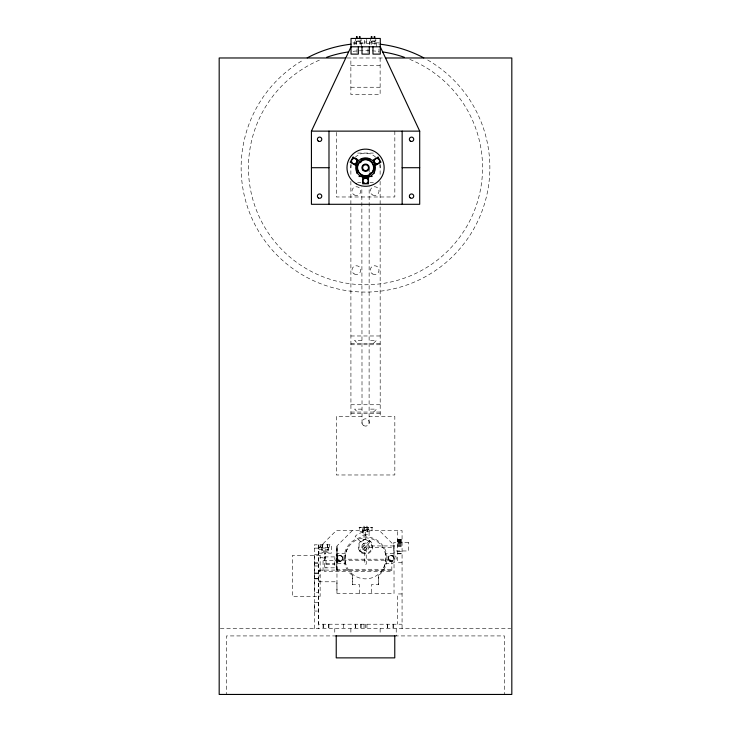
<?xml version="1.0" encoding="UTF-8"?>
<svg xmlns="http://www.w3.org/2000/svg" width="731" height="731" viewBox="0 0 731 731"><rect width="100%" height="100%" fill="white"/><g stroke="black" fill="none" stroke-linecap="round" stroke-linejoin="round"><path stroke-width="0.55" stroke-dasharray="3.65 2.74" d="M314.284 628.605L314.284 544.823L331.417 544.823L331.417 553.166L327.488 553.166L327.488 549.219M402.068 628.605L402.068 530.578L336.233 530.578L318.67 548.131L318.67 624.219L402.068 624.219M352.324 530.578L336.982 545.938L336.964 555.45L342.812 555.45L342.812 561.298L336.964 561.298M318.67 570.079L336.945 570.089L336.982 545.938L336.964 593.49L394.027 593.49L394.027 545.207L379.389 530.578M359.643 593.49L359.643 584.718L352.324 584.718L352.324 575.151L351.191 574.438A21.51 21.51 0 0 1 349.994 543.462A21.51 21.51 0 0 1 380.988 543.462A21.51 21.51 0 0 1 379.791 574.438L378.658 575.151L378.658 584.718L371.348 584.718L371.348 593.49M378.658 584.718L378.658 575.151M336.945 570.089L336.982 545.938M345.873 564.277C344.539 559.06 344.922 553.486 347.453 548.679M345.014 558.996L345.078 558.383M369.1 423.386L369.155 186.898M383.537 568.078L385.429 563.08L385.968 557.753L385.109 552.481M345.553 553.678L340.39 553.285A5.117 5.117 0 0 0 334.771 558.548A5.117 5.117 0 0 0 340.719 563.437L345.745 563.464M373.55 343.296L376.474 340.363L369.155 340.363M373.614 412.065L376.538 409.132L369.228 409.132M359.433 527.225L359.012 527.654L372.435 527.654L359.433 527.225L359.433 531.62L372.015 531.62L372.015 527.225M361.9 547.181L365.984 543.096M365.007 550.279L369.027 545.755L369.146 546.706A3.655 3.655 0 0 1 363.654 549.849A3.655 3.655 0 0 1 363.672 543.508L366.45 543.16M362.868 544.147L363.672 543.508A3.655 3.655 0 0 1 369.146 546.706M318.67 571.222L320.132 571.222M356.362 41.667L360.173 41.667M371.147 41.667L374.948 41.667M364.559 42.032L366.752 42.032M352.954 42.846L364.559 42.846M379.334 42.846L366.752 42.846L366.752 38.451M346.713 57.977L384.287 57.977M350.871 65.297L380.129 65.297M350.871 87.245L380.129 87.245M357.623 153.081L373.377 153.081M357.623 182.348L360.995 182.348M370.005 182.348L373.377 182.348M350.871 335.977L380.129 335.977M361.845 340.363L354.526 340.363L357.45 343.296M350.871 343.296L380.129 343.296M350.871 344.758L380.129 344.758M350.871 404.746L380.202 404.746M361.909 409.132L354.59 409.132L357.523 412.065M350.935 412.065L380.202 412.065M350.935 413.527L380.202 413.527M361.909 416.451L336.306 416.451L336.306 474.976L394.831 474.976L394.831 416.451L369.228 416.451M363.819 530.45L367.62 530.45M363.819 534.69L367.62 534.69L367.62 529.719M397.682 539.515L402.068 539.515M397.682 539.716L402.068 539.716M397.682 539.99L402.068 539.99M397.682 540.337L402.068 540.337M397.682 540.757L402.068 540.757M397.682 541.232L402.068 541.232M397.682 541.781L402.068 541.781M397.682 541.991L402.068 541.991M397.682 543.014L402.068 543.014M397.682 543.7L402.068 543.7M397.682 544.412L402.068 544.412M397.682 545.152L402.068 545.152M393.835 545.938L366.048 545.938L366.048 547.4L393.835 547.4M397.682 545.911L402.068 545.911M397.682 546.669L402.068 546.669M318.89 547.318L331.417 547.318M314.284 548.131L318.67 548.131M321.814 548.049L328.402 548.049M318.67 549.219L331.417 549.219M397.682 551.357L402.068 551.357M321.814 552.289L323.65 552.289L323.65 549.219M328.402 552.289L326.574 552.289L326.574 549.219M318.67 553.166L322.727 553.166L322.727 549.219M397.682 553.632L402.068 553.632M324.527 553.879L325.697 553.879M397.682 553.824L402.068 553.824M318.67 554.427L314.284 554.427L314.284 592.713L318.67 592.713M394.027 555.45L388.17 555.45L388.17 561.298L394.027 561.298L394.027 545.207M324.527 556.912L336.233 556.912L336.233 570.299L391.825 570.299M324.527 557.159L325.697 557.159M320.132 557.625L323.056 557.625L323.056 570.801L318.67 570.838L320.132 570.865M324.527 557.89L325.697 557.89M324.527 559.06L325.697 559.06L325.697 549.593L324.527 549.593L324.527 571.541L391.825 571.541L391.825 559.197L336.233 559.197M336.233 560.229L391.825 560.229M323.056 560.567L334.761 560.631L334.761 567.823L323.056 567.886M314.284 562.769L318.67 562.769M402.068 562.751L397.682 562.751L397.682 530.578M314.284 563.5L318.67 563.5M385.283 563.455L390.592 563.473A5.117 5.117 0 0 0 396.22 558.219A5.117 5.117 0 0 0 390.272 553.321L385.246 553.294M325.989 563.738L334.761 563.738M325.989 564.716L334.761 564.716M314.284 565.986L318.67 565.986M336.233 569.266L391.825 569.266M314.284 573.013L320.132 572.994M314.284 573.305L318.67 573.305M318.67 575.918L320.132 575.918M314.284 578.568L318.67 578.568M314.284 578.861L320.132 578.842M318.67 581.008L320.132 581.017M318.67 581.785L336.927 581.785L336.964 593.481M402.068 593.947L397.682 593.947L397.682 624.219M318.67 602.271L314.284 602.271L314.284 611.052L318.67 611.052M220.323 628.605L510.677 628.605M336.233 635.924L226.5 635.924L226.5 694.45M394.767 635.924L504.5 635.924L504.5 694.45M364.531 550.215L365.473 550.342M369.146 540.355L370.663 541.516M359.159 550.342L360.319 551.859M362.037 423.386L361.845 186.898M361.836 546.669L361.955 547.62M396.229 628.605L396.229 635.924M394.831 131.132L394.831 196.977L336.306 196.977L336.306 131.132M393.296 624.219L393.296 628.605M393.004 624.219L393.004 628.605M387.732 624.219L387.732 628.605M387.439 624.219L387.439 628.605M380.129 57.977L380.129 94.555L350.871 94.555L350.871 57.977M380.129 164.338L380.129 175.668M380.129 181.361L380.202 416.451M380.129 628.605L380.129 633.832M378.969 48.886L378.969 53.061M376.41 46.793L376.41 40.936L369.676 40.936L369.676 46.793M375.825 38.451L375.825 40.936M374.948 40.936L374.948 45.916M371.147 40.936L371.147 45.916M370.261 38.451L370.261 40.936M369.155 168.852L369.155 172.26M368.506 527.225L368.506 529.719M367.995 48.886L367.995 53.061M367.474 530.45L367.474 525.324L366.889 525.324L366.889 530.45M366.953 624.219L366.953 628.605M365.491 624.219L365.491 628.605M364.559 40.242L364.559 45.751M364.55 530.45L364.55 525.324L363.965 525.324L363.965 530.45M364.029 624.219L364.029 628.605M363.819 529.719L363.819 535.567M362.941 527.225L362.941 529.719M361.635 46.793L361.635 40.936L354.9 40.936L354.9 46.793M361.05 38.451L361.05 40.936M361.105 624.219L361.105 628.605M360.812 624.219L360.812 628.605M360.173 40.936L360.173 45.916M357.02 48.886L357.02 53.061M356.362 40.936L356.362 45.916M355.485 38.451L355.485 40.936M355.54 624.219L355.54 628.605M355.248 624.219L355.248 628.605M352.324 575.151L352.324 584.718M350.871 164.338L350.871 175.668M350.871 181.361L350.935 416.451M350.871 628.605L350.871 633.832M343.543 624.219L343.543 628.605M334.771 628.605L334.771 633.832M329.279 544.823L329.279 547.318M328.913 624.219L328.913 628.605M328.621 624.219L328.621 628.605M328.402 547.318L328.402 553.166M327.817 548.049L327.598 542.923L327.598 548.049M325.989 560.567L325.989 567.886M323.349 624.219L323.349 628.605M323.056 624.219L323.056 628.605M322.618 548.049L322.398 542.923L322.398 548.049M321.814 547.318L321.814 553.166M320.936 544.823L320.936 547.318M318.89 544.823L318.89 553.166M318.67 544.823L318.67 628.605M350.871 167.71A14.629 14.629 0 0 1 351.154 164.859M355.156 157.366A14.629 14.629 0 0 1 375.844 157.366M379.846 164.859A14.629 14.629 0 0 1 380.129 167.71M409.762 59.357A117.051 117.051 0 0 1 458.483 238.818A117.051 117.051 0 0 1 272.517 238.818A117.051 117.051 0 0 1 321.238 59.357M353.055 51.325A117.051 117.051 0 0 1 379.078 51.453M427.681 60.006A124.371 124.371 0 0 1 460.768 247.654A124.371 124.371 0 0 1 270.232 247.654A124.371 124.371 0 0 1 303.319 60.006M353.192 43.961A124.371 124.371 0 0 1 378.932 44.07M365.491 532.058L365.473 539.377L361.836 540.355L360.328 541.507L355.147 536.344A14.629 14.629 0 0 1 365.491 532.058M369.493 540.611L359.424 550.69L360.456 551.722L370.526 541.653L369.493 540.611M369.091 529.719L362.357 529.719L362.357 535.567L369.091 535.567L369.091 529.719M408.465 542.384L393.835 542.384L393.835 550.964L408.465 550.964L408.465 542.384M366.24 547.327L364.778 547.327L364.778 564.231L366.24 564.231L366.24 547.327M320.132 555.441L292.336 555.441L292.336 596.395L320.132 596.395L320.132 555.441M338.572 560.659A2.632 2.632 0 0 0 342.519 558.374A2.632 2.632 0 0 0 338.572 556.099A2.632 2.632 0 0 0 338.572 560.659M389.778 560.659A2.632 2.632 0 0 0 393.735 558.374A2.632 2.632 0 0 0 389.778 556.099A2.632 2.632 0 0 0 389.778 560.659M361.836 553.02A7.319 7.319 0 0 0 372.81 546.687A7.319 7.319 0 0 0 361.836 540.355A7.319 7.319 0 0 0 361.836 553.02M351.456 573.296A20.486 20.486 0 0 0 385.429 563.08A20.486 20.486 0 0 0 359.597 538.756A20.486 20.486 0 0 0 351.456 573.296M362.201 552.371A6.588 6.588 0 0 0 372.079 546.669A6.588 6.588 0 0 0 362.201 540.967A6.588 6.588 0 0 0 362.201 552.371M338.124 560.714A2.924 2.924 0 0 0 342.793 558.74A2.924 2.924 0 0 0 338.745 555.679A2.924 2.924 0 0 0 338.124 560.714M389.166 560.576A2.924 2.924 0 0 0 393.963 558.95A2.924 2.924 0 0 0 390.162 555.606A2.924 2.924 0 0 0 389.166 560.576M363.736 425.616A3.655 3.655 0 0 0 369.228 422.445A3.655 3.655 0 0 0 363.736 419.274A3.655 3.655 0 0 0 363.736 425.616M372.454 273.933A4.386 4.386 0 0 0 379.033 270.132A4.386 4.386 0 0 0 372.454 266.331A4.386 4.386 0 0 0 372.454 273.933M354.16 273.933A4.386 4.386 0 0 0 360.748 270.132A4.386 4.386 0 0 0 354.16 266.331A4.386 4.386 0 0 0 354.16 273.933M372.454 194.93A4.386 4.386 0 0 0 379.033 191.129A4.386 4.386 0 0 0 372.454 187.319A4.386 4.386 0 0 0 372.454 194.93M354.16 194.93A4.386 4.386 0 0 0 360.748 191.129A4.386 4.386 0 0 0 354.16 187.319A4.386 4.386 0 0 0 354.16 194.93"/><path stroke-width="1.1" d="M311.433 131.132L351.026 46.793L380.284 46.793L419.704 131.132L419.704 204.296L311.433 204.296L311.433 131.132L419.704 131.132M345.571 57.977L219.181 57.977L219.181 694.45L511.819 694.45L511.819 57.977L385.429 57.977M361.178 158.938L369.959 158.938M311.433 167.71L328.987 167.71M402.151 167.71L419.704 167.71M358.985 176.491L372.152 176.491M335.757 635.924L395.243 635.924M402.151 131.132L402.151 204.296M394.767 635.924L394.767 657.873L336.233 657.873L336.233 635.924M374.802 38.597L374.802 36.55L374.217 36.55L374.217 38.597M374.345 160.034L374.345 173.201M372.974 46.793L372.974 54.112L380.284 54.112L380.284 38.451L351.026 38.451L351.026 54.112L358.336 54.112L358.336 46.793M371.878 38.597L371.878 36.55L371.293 36.55L371.293 38.597M369.31 46.793L369.31 54.112L362 54.112L362 46.793M360.027 38.597L360.027 36.55L359.442 36.55L359.442 38.597M357.094 38.597L357.094 36.55L356.509 36.55L356.509 38.597M356.792 158.938L356.792 173.201M328.987 131.132L328.987 204.296M370.864 172.763A7.319 7.319 0 0 1 369.374 173.96M360.273 162.666A7.319 7.319 0 0 1 361.763 161.469M326.565 57.329A117.051 117.051 0 0 1 348.523 51.901M382.477 51.901A117.051 117.051 0 0 1 404.435 57.329M307.221 57.85A124.371 124.371 0 0 1 350.944 44.198M380.056 44.198A124.371 124.371 0 0 1 423.779 57.85M353.091 157.128L350.167 162.2L355.239 165.124L358.163 160.062L353.091 157.128M378.046 157.128L372.974 160.062L375.898 165.124L380.97 162.2L378.046 157.128M368.497 177.953L362.64 177.953L362.64 183.81L368.497 183.81L368.497 177.953M318.159 140.955A2.193 2.193 0 0 0 321.75 139.703A2.193 2.193 0 0 0 318.871 137.218A2.193 2.193 0 0 0 318.159 140.955M410.118 197.799A2.193 2.193 0 0 0 413.7 196.548A2.193 2.193 0 0 0 410.831 194.062A2.193 2.193 0 0 0 410.118 197.799M318.36 197.955A2.193 2.193 0 0 0 321.777 196.292A2.193 2.193 0 0 0 318.634 194.163A2.193 2.193 0 0 0 318.36 197.955M410.319 141.11A2.193 2.193 0 0 0 413.737 139.447A2.193 2.193 0 0 0 410.594 137.318A2.193 2.193 0 0 0 410.319 141.11M363.554 169.83A2.924 2.924 0 0 0 368.415 168.404A2.924 2.924 0 0 0 364.742 164.904A2.924 2.924 0 0 0 363.554 169.83M363.042 170.36A3.655 3.655 0 0 0 369.128 168.578A3.655 3.655 0 0 0 364.541 164.201A3.655 3.655 0 0 0 363.042 170.36M360.017 173.539A8.05 8.05 0 0 0 373.386 169.61A8.05 8.05 0 0 0 363.307 159.988A8.05 8.05 0 0 0 360.017 173.539M361.397 174.937A8.343 8.343 0 0 0 373.906 167.71A8.343 8.343 0 0 0 361.397 160.491A8.343 8.343 0 0 0 361.397 174.937M356.28 183.81A18.586 18.586 0 0 0 384.15 167.71A18.586 18.586 0 0 0 356.28 151.619A18.586 18.586 0 0 0 356.28 183.81M360.63 176.262A9.878 9.878 0 0 0 375.442 167.71A9.878 9.878 0 0 0 360.63 159.157A9.878 9.878 0 0 0 360.63 176.262M352.845 163.406A2.632 2.632 0 0 0 356.801 161.131A2.632 2.632 0 0 0 352.845 158.846A2.632 2.632 0 0 0 352.845 163.406M364.248 183.161A2.632 2.632 0 0 0 368.205 180.886A2.632 2.632 0 0 0 364.248 178.602A2.632 2.632 0 0 0 364.248 183.161M375.661 163.406A2.632 2.632 0 0 0 379.608 161.131A2.632 2.632 0 0 0 375.661 158.846A2.632 2.632 0 0 0 375.661 163.406"/></g></svg>
